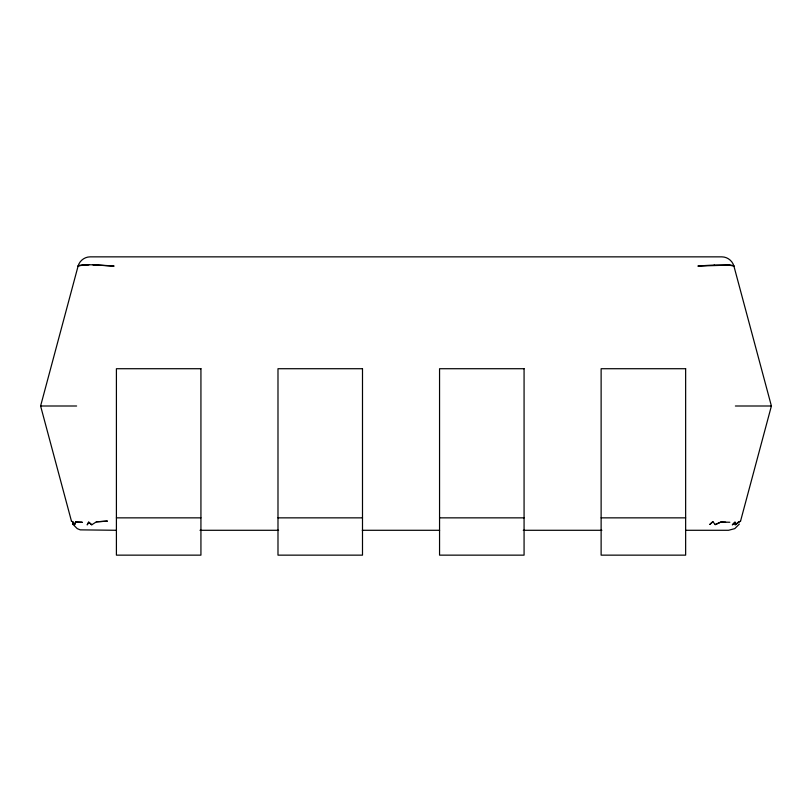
<?xml version="1.0" encoding="UTF-8"?>
<svg xmlns="http://www.w3.org/2000/svg" width="812" height="812" viewBox="0 0 812 812"><rect width="100%" height="100%" fill="white"/><g stroke="black" fill="none" stroke-linecap="round" stroke-linejoin="round"><path stroke-width="1.22" d="M71.436 521.071L71.974 521.487A37.2 3.015 -4.7 0 1 71.436 521.071L40.6 406L78.094 266.072C79.546 260.774 84.6 256.886 90.102 256.856L721.898 256.856C727.4 256.886 732.454 260.774 733.906 266.072L771.4 406L740.564 521.071L735.175 524.785L735.012 522.146L732.312 524.897L735.022 522.146L735.175 524.785L738.646 521.822A37.2 3.015 4.7 0 0 740.564 521.071M739.326 524.075L734.779 528.622L728.557 530.287L685.531 530.287M712.885 521.659L709.921 524.369L712.885 521.659L715.199 524.613L720.843 522.065L729.846 522.258M91.776 524.785L88.701 522.146L87.178 524.897L88.691 522.146L91.776 524.785L96.395 521.822A37.2 3.015 -4.7 0 0 107.448 521.081L96.384 521.822M79.221 265.483L78.094 266.072C89.675 263.23 102.271 265.93 114.106 266.072A37.179 3.004 4.7 0 0 97.876 265.088L93.025 264.935M715.199 524.613L720.843 522.065L725.634 522.207M82.245 265.077L88.823 264.885M714.184 265.077L728.354 264.996L733.906 266.072L733.368 265.656M40.6 406L76.612 406M735.388 406L771.4 406M116.41 517.853L200.929 517.853M277.988 517.853L362.497 517.853M439.556 517.853L524.075 517.853M601.124 517.853L685.643 517.853M116.319 530.287L80.226 529.86L77.221 528.622L72.674 524.075M199.996 530.287L278.597 530.287M362.264 530.287L439.596 530.287M523.263 530.287L601.865 530.287M729.765 265.077L697.894 266.072A37.19 3.025 -4.7 0 1 714.255 265.067M78.094 266.072A37.19 3.015 4.7 0 1 82.124 265.067M729.704 265.088A37.179 3.004 -4.7 0 1 733.916 266.103M75.577 522.065L74.663 524.613L72.552 521.659L73.263 524.369L72.572 521.659L74.663 524.613L75.587 522.065L82.154 522.258L75.587 522.065M200.929 368.719L116.41 368.719L116.41 555.144L200.929 555.144L200.929 368.719M362.497 368.719L277.988 368.719L277.988 555.144L362.497 555.144L362.497 368.719M524.075 368.719L439.556 368.719L439.556 555.144L524.075 555.144L524.075 368.719M685.643 368.719L601.124 368.719L601.124 555.144L685.643 555.144L685.643 368.719"/></g></svg>
